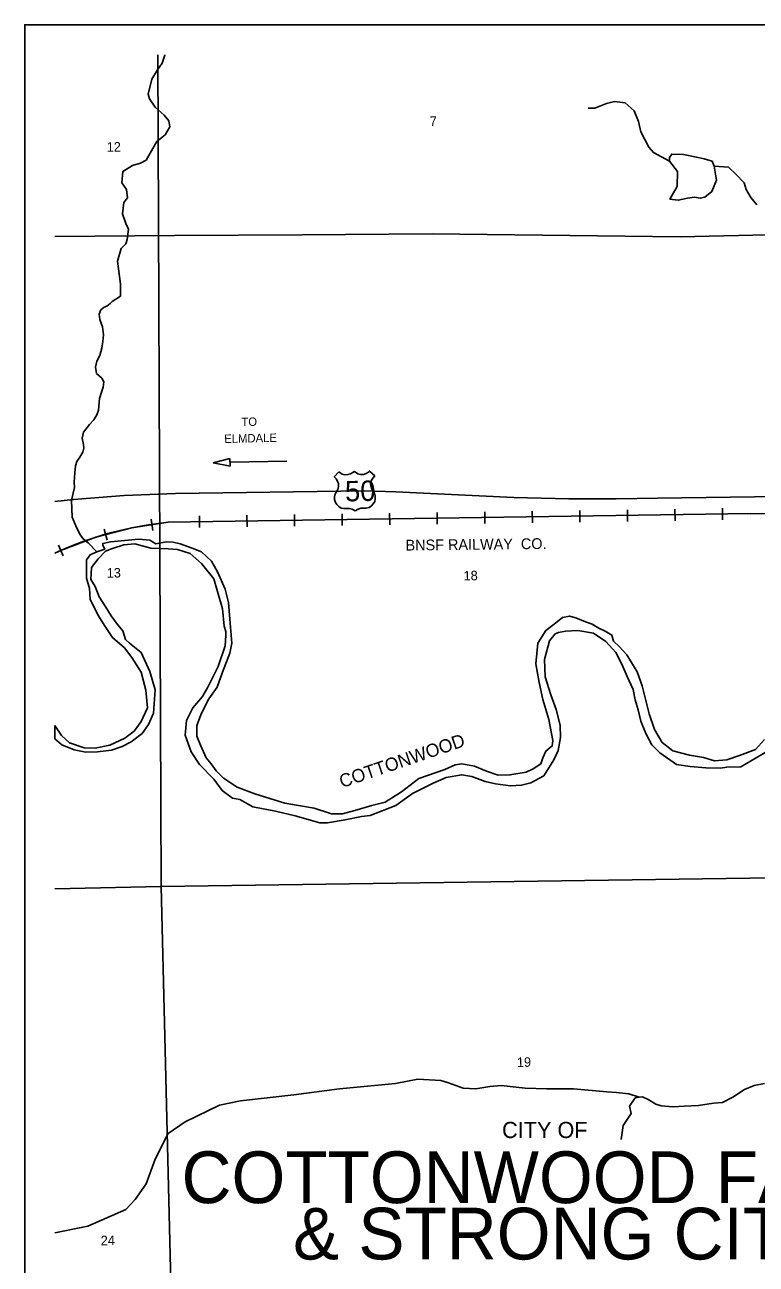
# Model space of a CAD drawing. Extents: x 77.09 to 81.5, y -9.48 to -5.47.
# Drawn here: x 77.088 to 78.242, y -7.491 to -5.536 of the extents above; entities that cross this region are included whole.
import ezdxf

# ---------------------------------------------------------------- set-up
doc = ezdxf.new("R2010")
doc.units = 0
for name, color, linetype in [('PL City Destination', 7, 'Continuous'), ('PL City Lakes', 7, 'Continuous'), ('PL City Local Roads', 7, 'Continuous'), ('PL City Map Border', 7, 'Continuous'), ('PL City Railroads', 7, 'Continuous'), ('PL City River and Creek Text', 7, 'Continuous'), ('PL City Rivers', 7, 'Continuous'), ('PL City Section Lines', 7, 'Continuous'), ('PL City Title Block', 7, 'Continuous'), ('PL City Tributaries', 7, 'Continuous'), ('PL City US Highway', 7, 'Continuous'), ('PL City US Shields', 7, 'Continuous')]:
    doc.layers.add(name, color=color, linetype=linetype)

msp = doc.modelspace()

# ---------------------------------------------------------------- linework, layer by layer
at = {"layer": 'PL City Destination'}
msp.add_line((77.4118, -6.2258), (77.5013, -6.2238), dxfattribs=at)
for points in [[(77.4115, -6.2197), (77.3852, -6.2264)], [(77.3852, -6.2264), (77.4119, -6.2321)], [(77.4119, -6.2321), (77.4115, -6.2197)]]:
    msp.add_lwpolyline(points, dxfattribs=at)
at = {"layer": 'PL City Lakes'}
msp.add_lwpolyline([(78.1754, -5.7585), (78.172, -5.751), (78.1595, -5.7471), (78.1502, -5.7451), (78.1268, -5.74), (78.1083, -5.7396), (78.1046, -5.7452), (78.1047, -5.7507), (78.1174, -5.767), (78.1167, -5.7905), (78.1056, -5.8107), (78.1187, -5.8125), (78.1333, -5.8089), (78.1441, -5.8073), (78.1534, -5.8092), (78.1604, -5.8077), (78.1717, -5.7986), (78.179, -5.7806)], close=True, dxfattribs=at)
at = {"layer": 'PL City Local Roads'}
for points in [[(77.303, -6.8949), (78.3059, -6.8807), (78.3147, -7.2648)], [(77.1355, -6.8987), (77.303, -6.8949)], [(77.3225, -7.6919), (77.303, -6.8949)]]:
    msp.add_lwpolyline(points, dxfattribs=at)
at = {"layer": 'PL City Map Border'}
msp.add_lwpolyline([(77.0882, -9.4182), (77.0882, -5.5356), (80.9707, -5.5356), (80.9707, -9.4182), (77.0882, -9.4182)], dxfattribs=at)
at = {"layer": 'PL City Railroads'}
for p, q in [((77.2903, -6.3334), (77.2875, -6.3153)), ((77.3637, -6.3289), (77.3634, -6.3105)), ((77.4387, -6.3278), (77.4384, -6.3094)), ((77.5137, -6.3267), (77.5134, -6.3083)), ((77.5887, -6.3256), (77.5884, -6.3072)), ((77.6637, -6.3245), (77.6634, -6.3061)), ((77.7387, -6.3234), (77.7384, -6.305)), ((77.8137, -6.3223), (77.8134, -6.3039)), ((77.8887, -6.3212), (77.8884, -6.3028)), ((77.9637, -6.3201), (77.9634, -6.3017)), ((78.0386, -6.319), (78.0384, -6.3006)), ((78.1136, -6.3179), (78.1134, -6.2995)), ((78.1886, -6.3168), (78.1884, -6.2984)), ((77.218, -6.3489), (77.2133, -6.3311)), ((77.1487, -6.3732), (77.1412, -6.3564))]:
    msp.add_line(p, q, dxfattribs=at)
for points in [[(80.9234, -7.3147), (80.8514, -7.291), (78.5314, -6.3604), (78.4668, -6.3383), (78.4006, -6.3219), (78.3332, -6.3114), (78.2651, -6.3069), (78.2323, -6.3068), (77.3143, -6.3204), (77.2568, -6.3292), (77.2004, -6.3439), (77.1458, -6.3643), (77.1355, -6.3689)], [(77.3143, -6.3204), (78.2323, -6.3068)]]:
    msp.add_lwpolyline(points, dxfattribs=at)
for centre, radius, start, end in [((78.2476, -7.0828), 0.7761, 68.5529, 91.1282), ((77.3711, -6.8833), 0.5658, 95.7622, 114.613)]:
    msp.add_arc(centre, radius, start, end, dxfattribs=at)
at = {"layer": 'PL City Rivers'}
for points in [[(78.2547, -6.663), (78.2403, -6.6791), (78.2155, -6.6885), (78.1955, -6.695), (78.176, -6.6967), (78.1585, -6.6914), (78.1362, -6.6876), (78.11, -6.6811), (78.0935, -6.6676), (78.0813, -6.6471), (78.0727, -6.6224), (78.0617, -6.5784), (78.0538, -6.5565), (78.0376, -6.5298), (78.026, -6.5169), (78.0167, -6.5081), (78.0138, -6.4985), (78.0034, -6.4924), (77.9936, -6.4877), (77.9831, -6.481), (77.9722, -6.4777), (77.9569, -6.4711), (77.9471, -6.4685), (77.9363, -6.4707), (77.9277, -6.4777), (77.91, -6.4911), (77.8973, -6.5113), (77.894, -6.5438), (77.8993, -6.5734), (77.9052, -6.6002), (77.9144, -6.6318), (77.9209, -6.6648), (77.9199, -6.6731), (77.9097, -6.6815), (77.905, -6.6919), (77.9019, -6.7016), (77.8901, -6.7094), (77.8787, -6.7144), (77.8533, -6.719), (77.8348, -6.7192), (77.8163, -6.7133), (77.7972, -6.7053), (77.7776, -6.7015), (77.7667, -6.7031), (77.7506, -6.7102), (77.7095, -6.7246), (77.6822, -6.7458), (77.6564, -6.762), (77.6353, -6.7672), (77.6088, -6.7752), (77.5893, -6.7803), (77.572, -6.7806), (77.5447, -6.7713), (77.4984, -6.7638), (77.4509, -6.7487), (77.4231, -6.7381), (77.4017, -6.7239), (77.3901, -6.7124), (77.3823, -6.7014), (77.3741, -6.6919), (77.3651, -6.672), (77.3594, -6.6576), (77.3597, -6.6411), (77.367, -6.6217), (77.3786, -6.5987), (77.3913, -6.5806), (77.3997, -6.557), (77.4117, -6.5271), (77.4147, -6.5112), (77.4114, -6.4733), (77.4094, -6.4472), (77.4041, -6.4259), (77.3923, -6.3985), (77.3828, -6.382), (77.3669, -6.3671), (77.3521, -6.3611), (77.333, -6.3545), (77.3221, -6.3519), (77.3112, -6.3514), (77.295, -6.3544), (77.2851, -6.3484), (77.2678, -6.3473), (77.2233, -6.3514), (77.2114, -6.3537), (77.2114, -6.3571), (77.2142, -6.3626), (77.2018, -6.3669), (77.1911, -6.3719), (77.1857, -6.3796), (77.1856, -6.4086), (77.1902, -6.425), (77.191, -6.4416), (77.2034, -6.4662), (77.215, -6.4847), (77.2262, -6.5024), (77.2454, -6.5187), (77.2571, -6.5337), (77.2715, -6.5569), (77.279, -6.5851), (77.2816, -6.6133), (77.2717, -6.6349), (77.2605, -6.6502), (77.246, -6.6608), (77.2223, -6.6722), (77.199, -6.6767), (77.1816, -6.6763), (77.1587, -6.6683), (77.1461, -6.6568), (77.1355, -6.6411)], [(77.1355, -6.6618), (77.1468, -6.6713), (77.1659, -6.6793), (77.1845, -6.6831), (77.2029, -6.6828), (77.2251, -6.6797), (77.2419, -6.6739), (77.2559, -6.6668), (77.273, -6.6535), (77.2831, -6.6395), (77.291, -6.6215), (77.2937, -6.5849), (77.2851, -6.556), (77.2716, -6.5259), (77.2535, -6.511), (77.2469, -6.5056), (77.2428, -6.4918), (77.2345, -6.4816), (77.2246, -6.468), (77.2162, -6.4543), (77.2056, -6.4379), (77.1989, -6.4215), (77.1922, -6.4105), (77.1935, -6.3919), (77.2036, -6.3779), (77.2154, -6.366), (77.2251, -6.3624), (77.2445, -6.3559), (77.2619, -6.3543), (77.287, -6.3615), (77.3141, -6.3624), (77.3288, -6.3636), (77.349, -6.3695), (77.3666, -6.3857), (77.3865, -6.4096), (77.3923, -6.4295), (77.3997, -6.457), (77.4023, -6.4845), (77.4052, -6.4928), (77.4053, -6.499), (77.4039, -6.5155), (77.393, -6.5481), (77.3767, -6.5808), (77.3682, -6.5954), (77.3533, -6.6129), (77.3433, -6.6331), (77.3409, -6.6565), (77.3506, -6.6826), (77.3639, -6.7024), (77.386, -6.7255), (77.3993, -6.7433), (77.4158, -6.7554), (77.4272, -6.758), (77.448, -6.7694), (77.4834, -6.7764), (77.5145, -6.7835), (77.5532, -6.7947), (77.5657, -6.7945), (77.5933, -6.7899), (77.6193, -6.7847), (77.6328, -6.7831), (77.6733, -6.7673), (77.6996, -6.7482), (77.7319, -6.7319), (77.7529, -6.7233), (77.7773, -6.7188), (77.7931, -6.7213), (77.8144, -6.7292), (77.8307, -6.7331), (77.8541, -6.7362), (77.8715, -6.7352), (77.8861, -6.7315), (77.9065, -6.7202), (77.9224, -6.6951), (77.9292, -6.6805), (77.9327, -6.6598), (77.9324, -6.6405), (77.9261, -6.6157), (77.9176, -6.5924), (77.909, -6.5643), (77.9075, -6.5367), (77.9157, -6.5076), (77.9247, -6.4964), (77.9296, -6.4943), (77.941, -6.492), (77.9605, -6.491), (77.985, -6.4955), (78.0047, -6.5083), (78.0202, -6.526), (78.0297, -6.5444), (78.0382, -6.5636), (78.0477, -6.5842), (78.0507, -6.6007), (78.0553, -6.6165), (78.0599, -6.6343), (78.0673, -6.6535), (78.0768, -6.6713), (78.0895, -6.6842), (78.1158, -6.7024), (78.1376, -6.7055), (78.162, -6.7079), (78.1854, -6.7082), (78.1951, -6.7067), (78.2174, -6.7064), (78.2351, -6.6957), (78.2593, -6.6816)], [(77.1355, -6.6411), (77.1355, -6.6618)], [(78.0572, -7.2276), (78.0621, -7.2268), (78.0714, -7.2308), (78.0835, -7.2382), (78.0916, -7.2409), (78.1107, -7.2426), (78.128, -7.2417), (78.1508, -7.2406), (78.1741, -7.2368), (78.1882, -7.2359), (78.2049, -7.2274), (78.2232, -7.2154), (78.2383, -7.2089), (78.2545, -7.2059)], [(78.0287, -7.2943), (78.0317, -7.2721), (78.0442, -7.253), (78.0418, -7.2416), (78.0508, -7.2285), (78.0572, -7.2276)]]:
    msp.add_lwpolyline(points, dxfattribs=at)
at = {"layer": 'PL City Section Lines'}
msp.add_line((77.303, -6.8949), (77.2981, -5.5829), dxfattribs=at)
msp.add_lwpolyline([(80.9234, -5.8222), (80.7705, -5.8232), (80.565, -5.8276), (80.3626, -5.8299), (79.9847, -5.8346), (79.5858, -5.8409), (79.2771, -5.8439), (78.7871, -5.8526), (78.5346, -5.8606), (78.1217, -5.8701), (77.7308, -5.8653), (77.5256, -5.8669), (77.3244, -5.8681), (77.1355, -5.8697)], dxfattribs=at)
at = {"layer": 'PL City Title Block'}
for p, q in [((77.9053, -7.3661), (77.9053, -7.3661)), ((77.9055, -7.4628), (77.9055, -7.4628))]:
    msp.add_line(p, q, dxfattribs=at)
at = {"layer": 'PL City Tributaries'}
for points in [[(77.309, -5.5829), (77.3091, -5.5837), (77.305, -5.5962), (77.2975, -5.6066), (77.2885, -5.6213), (77.2829, -5.6448), (77.2847, -5.6524), (77.2936, -5.6653), (77.3079, -5.6782), (77.3151, -5.6871), (77.3169, -5.6967), (77.3094, -5.7092), (77.2966, -5.7198), (77.2797, -5.749), (77.2705, -5.754), (77.2581, -5.7576), (77.243, -5.7668), (77.2411, -5.7848), (77.2484, -5.7957), (77.2502, -5.8088), (77.2443, -5.8158), (77.2424, -5.8338), (77.2476, -5.8489), (77.2515, -5.8578), (77.2496, -5.8743), (77.2475, -5.8813), (77.24, -5.8883), (77.2344, -5.9084), (77.2393, -5.9449), (77.239, -5.9635), (77.2261, -5.972), (77.2229, -5.9755), (77.2176, -5.9797), (77.2132, -5.9811), (77.2079, -5.9854), (77.2053, -5.9923), (77.2065, -6.0006), (77.2105, -6.0122), (77.2123, -6.0246), (77.2114, -6.035), (77.2099, -6.046), (77.2063, -6.0571), (77.2015, -6.0662), (77.1995, -6.0759), (77.2013, -6.0855), (77.2095, -6.0929), (77.2129, -6.0991), (77.2119, -6.1074), (77.2093, -6.115), (77.2057, -6.1254), (77.2043, -6.1434), (77.2017, -6.151), (77.197, -6.1587), (77.19, -6.1664), (77.1805, -6.1782), (77.1784, -6.1879), (77.1808, -6.1975), (77.1814, -6.2037), (77.1799, -6.21), (77.1751, -6.2176), (77.1703, -6.2246), (77.1683, -6.2315), (77.1673, -6.2426), (77.1659, -6.2571), (77.1666, -6.2654), (77.1641, -6.2764), (77.162, -6.2861), (77.163, -6.3123), (77.1686, -6.326), (77.1748, -6.339), (77.1798, -6.3459), (77.188, -6.3526), (77.2018, -6.3669)], [(77.9764, -5.6671), (77.9872, -5.667), (78.0056, -5.6598), (78.018, -5.6568), (78.0349, -5.6586), (78.0492, -5.6715), (78.056, -5.688), (78.0595, -5.7045), (78.0723, -5.7284), (78.0795, -5.7373), (78.1047, -5.7507)], [(78.1754, -5.7585), (78.1977, -5.7603), (78.2098, -5.7718), (78.2225, -5.7847), (78.2259, -5.7957), (78.2332, -5.808), (78.2426, -5.8196)], [(77.1355, -7.4412), (77.1873, -7.4308), (77.2477, -7.4044), (77.2621, -7.389), (77.2797, -7.3639), (77.2937, -7.325), (77.3143, -7.2847), (77.3411, -7.2663), (77.395, -7.24), (77.4281, -7.2333), (77.5126, -7.2237), (77.5847, -7.2143), (77.6725, -7.206), (77.7082, -7.1992), (77.7441, -7.2008), (77.7561, -7.2047), (77.7796, -7.2133), (77.7997, -7.2144), (77.8213, -7.2106), (77.8392, -7.2089), (77.8773, -7.2132), (77.9115, -7.214), (77.9533, -7.2141), (78.0061, -7.2187), (78.0213, -7.2199), (78.0409, -7.2223), (78.0572, -7.2276)]]:
    msp.add_lwpolyline(points, dxfattribs=at)
at = {"layer": 'PL City US Highway'}
msp.add_lwpolyline([(77.1355, -6.2876), (77.1647, -6.2843), (77.2451, -6.2781), (77.3258, -6.2751), (77.6237, -6.271), (77.6733, -6.2725), (77.8593, -6.2813), (77.9462, -6.2833), (78.0207, -6.2836), (78.0865, -6.2826), (78.2765, -6.2796), (78.4147, -6.2774), (78.4392, -6.277), (78.5015, -6.276)], dxfattribs=at)
at = {"layer": 'PL City US Shields'}
msp.add_lwpolyline([(77.5835, -6.2407), (77.5761, -6.2487), (77.5792, -6.252), (77.5814, -6.2554), (77.5828, -6.2597), (77.5829, -6.2641), (77.5816, -6.2685), (77.5796, -6.2722), (77.5776, -6.2758), (77.5766, -6.2802), (77.5767, -6.2846), (77.5779, -6.2891), (77.5801, -6.2925), (77.5834, -6.2957), (77.587, -6.2979), (77.5912, -6.2989), (77.6002, -6.2987), (77.6044, -6.2998), (77.608, -6.3018), (77.6094, -6.3025), (77.6137, -6.2996), (77.6179, -6.2983), (77.6264, -6.2981), (77.6311, -6.2969), (77.6347, -6.2945), (77.6377, -6.2912), (77.6399, -6.2878), (77.6409, -6.2832), (77.6408, -6.2788), (77.6396, -6.2745), (77.6372, -6.2709), (77.6351, -6.2673), (77.6336, -6.263), (77.6335, -6.2586), (77.6348, -6.2542), (77.6368, -6.2507), (77.6401, -6.2472), (77.6316, -6.2396), (77.6303, -6.2412), (77.6266, -6.2436), (77.6224, -6.2448), (77.6178, -6.2449), (77.6136, -6.2438), (77.6098, -6.2416), (77.6075, -6.2402), (77.6054, -6.2417), (77.6017, -6.2441), (77.5977, -6.2453), (77.5931, -6.2454), (77.5889, -6.2444), (77.5853, -6.2422)], close=True, dxfattribs=at)

# ---------------------------------------------------------------- texts
at = {"layer": 'PL City Destination'}
for s, rotation, p in [('TO ', 1.2486, (77.4299, -6.1688)), ('ELMDALE', 1.2487, (77.4028, -6.1954))]:
    msp.add_text(s, height=0.0133, rotation=rotation, dxfattribs=at).set_placement(p)
at = {"layer": 'PL City Railroads'}
msp.add_text('BNSF RAILWAY  CO.', height=0.017, rotation=0.6908, dxfattribs=at).set_placement((77.6887, -6.3651))
at = {"layer": 'PL City River and Creek Text'}
msp.add_text('COTTONWOOD', height=0.0208, rotation=18.8456, dxfattribs=at).set_placement((77.5883, -6.7398))
at = {"layer": 'PL City Section Lines'}
for s, rotation, p in [('7', 1.2546, (77.7269, -5.6953)), ('12', 1.2546, (77.2175, -5.736)), ('13', 1.2546, (77.2175, -6.4079)), ('18', 1.2661, (77.7803, -6.4123)), ('19', 1.2546, (77.8644, -7.1798)), ('24', 1.2546, (77.2081, -7.4611))]:
    msp.add_text(s, height=0.015, rotation=rotation, dxfattribs=at).set_placement(p)
at = {"layer": 'PL City Title Block'}
for s, height, p in [('CITY OF', 0.02557, (77.8408, -7.2919)), ('COTTONWOOD FALLS', 0.0816, (77.3353, -7.3945)), ('& STRONG CITY', 0.0816, (77.5111, -7.4834))]:
    msp.add_text(s, height=height, dxfattribs=at).set_placement(p)
at = {"layer": 'PL City US Shields'}
msp.add_text('50', height=0.0322, rotation=1.2713, dxfattribs=at).set_placement((77.5935, -6.2876))

doc.saveas('drawing.dxf')
